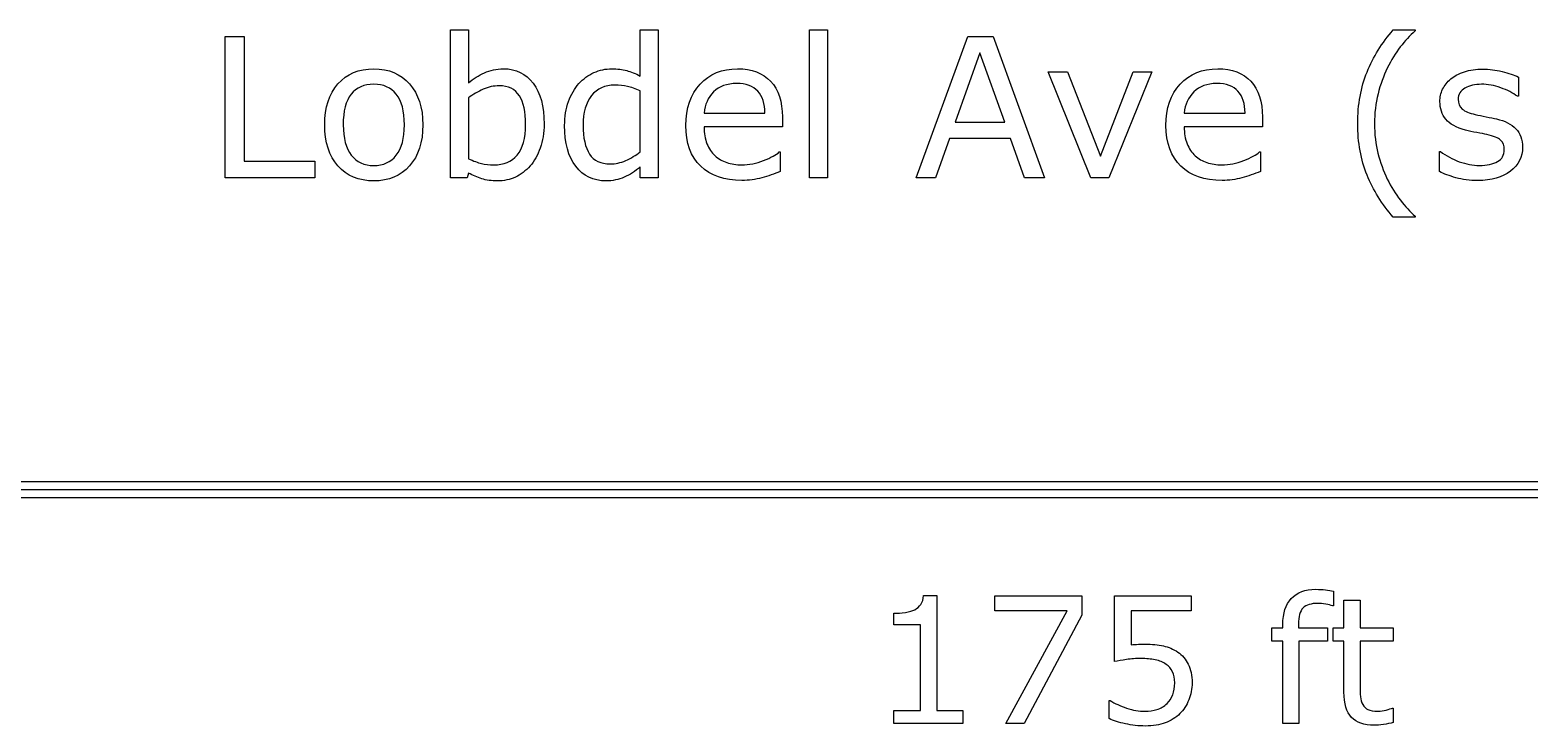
# Model space of a CAD drawing. Extents: x -13 to 750, y 12 to 2314.
# Drawn here: x 99.4 to 176.3, y 1801.8 to 1837.5 of the extents above; entities that cross this region are included whole.
import ezdxf

# ---------------------------------------------------------------- set-up
doc = ezdxf.new("R2010")
doc.units = 0
doc.layers.get('0').update_dxf_attribs({"linetype": 'CONTINUOUS'})

msp = doc.modelspace()

# ---------------------------------------------------------------- linework, layer by layer
at = {"color": 7}
for points in [[(113.99316, 1829.89), (109.39355, 1829.89), (109.39355, 1837.16051), (110.36035, 1837.16051), (110.36035, 1830.74938), (113.99316, 1830.74938)], [(140.30176, 1829.89), (139.38379, 1829.89), (139.38379, 1837.48766), (140.30176, 1837.48766)], [(151.43945, 1829.89), (150.40918, 1829.89), (149.69629, 1831.91637), (146.55176, 1831.91637), (145.83887, 1829.89), (144.85742, 1829.89), (147.50391, 1837.16051), (148.79297, 1837.16051)], [(149.39844, 1832.74645), (148.12402, 1836.31578), (146.84473, 1832.74645)], [(156.94238, 1835.3441), (154.73535, 1829.89), (153.8125, 1829.89), (151.62012, 1835.3441), (152.61621, 1835.3441), (154.30566, 1831.00328), (155.98047, 1835.3441)], [(118.58789, 1832.61461)], [(119.53516, 1832.61461)], [(124.80859, 1832.63407)], [(125.75586, 1832.65855)], [(130.69238, 1831.23279)], [(175.96582, 1831.46227)], [(44, 1814.29039), (44, 1813.48961), (268, 1813.48961), (268, 1814.29039)], [(153.35669, 1807.45348), (150.39478, 1801.89), (149.45435, 1801.89), (152.60522, 1807.66441), (148.87866, 1807.66441), (148.87866, 1808.43346), (153.35669, 1808.43346)]]:
    msp.add_lwpolyline(points, close=True, dxfattribs=at)
for points in [[(121.87402, 1830.14387), (121.81543, 1829.89), (120.95605, 1829.89), (120.95605, 1837.48766), (121.87402, 1837.48766), (121.87402, 1834.77281)], [(130.69238, 1835.12435), (130.69238, 1837.48763), (131.61035, 1837.48763), (131.61035, 1829.89)], [(169.33008, 1837.48766), (170.44824, 1837.48766), (170.44824, 1837.43886)], [(175.75095, 1835.06578), (175.75095, 1834.08434), (175.70215, 1834.08434)], [(121.87402, 1834.0013), (121.87402, 1830.8763)], [(130.69238, 1831.23277), (130.69238, 1834.36266)], [(133.96387, 1833.22496), (137.08887, 1833.22496)], [(158.60254, 1833.22496), (161.72754, 1833.22496)], [(137.98242, 1832.52184), (133.96387, 1832.52184)], [(137.98239, 1833.01988), (137.98242, 1832.52184)], [(162.62109, 1832.52184), (158.60254, 1832.52184)], [(162.62106, 1833.01988), (162.62109, 1832.52184)], [(137.82617, 1831.22301), (137.87497, 1831.22301), (137.87497, 1830.22203)], [(162.46484, 1831.22301), (162.51364, 1831.22301), (162.51364, 1830.22203)], [(171.70312, 1830.21715), (171.70312, 1831.24742), (171.75192, 1831.24742)], [(131.61035, 1829.89), (130.69238, 1829.89), (130.69238, 1830.46129)], [(170.44824, 1827.87828), (169.33008, 1827.87828)], [(170.44824, 1827.92714), (170.44824, 1827.87828)], [(44, 1813.89), (268, 1813.89)], [(166.26348, 1808.68394), (166.26343, 1807.92809)], [(145.22681, 1808.45539), (145.90796, 1808.45539), (145.90796, 1802.55793), (147.2439, 1802.55793), (147.2439, 1801.89)], [(155.02659, 1805.06288), (155.02659, 1808.43349), (158.96409, 1808.43349), (158.96409, 1807.66444), (155.87474, 1807.66444), (155.87474, 1805.92421)], [(166.26343, 1807.92809), (166.21953, 1807.92809)], [(166.80396, 1803.49405), (166.80396, 1806.10441), (166.24585, 1806.10441), (166.24585, 1806.79874), (166.80396, 1806.79874), (166.80396, 1808.20939), (167.63013, 1808.20939), (167.63013, 1806.79874), (169.33521, 1806.79874), (169.33521, 1806.10441), (167.63013, 1806.10441), (167.63013, 1803.86759)], [(147.2439, 1801.89), (143.7019, 1801.89), (143.7019, 1802.55797), (145.06421, 1802.55797), (145.06421, 1806.94371), (143.7019, 1806.94371), (143.7019, 1807.54137)], [(164.46611, 1806.96564), (164.46611, 1806.79865), (165.95586, 1806.79865), (165.95586, 1806.10432), (164.49248, 1806.10432), (164.49248, 1801.89), (163.66631, 1801.89), (163.66631, 1806.10436), (163.1082, 1806.10436), (163.1082, 1806.79869), (163.66631, 1806.79869), (163.66631, 1806.96129)], [(159.00804, 1803.96887), (159.00806, 1803.96861)], [(154.74536, 1802.13609), (154.74536, 1803.06334), (154.80686, 1803.06334)], [(169.29128, 1802.67664), (169.33518, 1802.67664), (169.33521, 1801.93395)]]:
    msp.add_lwpolyline(points, dxfattribs=at)
for points in [[(167.9873, 1835.32457), (168.306313, 1836.105823), (168.753907, 1836.826853), (169.33008, 1837.48766)], [(170.44824, 1837.43886), (170.184567, 1837.201227), (169.93229, 1836.92616), (169.69141, 1836.61366)], [(169.69141, 1836.61366), (169.453777, 1836.30442), (169.23242, 1835.943093), (169.02734, 1835.52968)], [(115.17969, 1834.7191), (115.635417, 1835.23668), (116.249023, 1835.49547), (117.02051, 1835.49547)], [(117.02051, 1835.49547), (117.785483, 1835.49547), (118.395833, 1835.23668), (118.85156, 1834.7191)], [(122.69434, 1835.29039), (122.984053, 1835.42711), (123.309573, 1835.49547), (123.6709, 1835.49547)], [(123.6709, 1835.49547), (124.315433, 1835.49547), (124.823247, 1835.248073), (125.19434, 1834.75328)], [(128.31445, 1835.30016), (128.610677, 1835.430367), (128.916667, 1835.49547), (129.23242, 1835.49547)], [(129.23242, 1835.49547), (129.51888, 1835.49547), (129.772787, 1835.464537), (129.99414, 1835.40267)], [(129.99414, 1835.40267), (130.215493, 1835.34407), (130.44824, 1835.251297), (130.69238, 1835.12435)], [(133.75876, 1834.70934), (134.24704, 1835.233427), (134.888317, 1835.49547), (135.68259, 1835.49547)], [(135.68259, 1835.49547), (136.418263, 1835.49547), (136.98467, 1835.280627), (137.38181, 1834.85094)], [(158.39743, 1834.70934), (158.88571, 1835.233427), (159.526987, 1835.49547), (160.32126, 1835.49547)], [(160.32126, 1835.49547), (161.056933, 1835.49547), (161.62334, 1835.280627), (162.02048, 1834.85094)], [(169.02734, 1835.52968), (168.832027, 1835.129287), (168.672523, 1834.688207), (168.54883, 1834.20644)], [(172.98239, 1835.33922), (173.265597, 1835.430367), (173.581353, 1835.47594), (173.92966, 1835.47594)], [(173.92966, 1835.47594), (174.25518, 1835.47594), (174.583957, 1835.43525), (174.91599, 1835.35387)], [(114.50098, 1832.61461), (114.50098, 1833.503283), (114.727217, 1834.20478), (115.17969, 1834.7191)], [(117.02051, 1834.70445), (116.522463, 1834.70445), (116.135093, 1834.531927), (115.8584, 1834.18688)], [(118.17285, 1834.18688), (117.896157, 1834.531927), (117.512043, 1834.70445), (117.02051, 1834.70445)], [(118.85156, 1834.7191), (119.307293, 1834.20478), (119.53516, 1833.503283), (119.53516, 1832.61461)], [(121.87402, 1834.77281), (122.131187, 1834.984403), (122.404627, 1835.15693), (122.69434, 1835.29039)], [(125.19434, 1834.75328), (125.568687, 1834.258487), (125.75586, 1833.560243), (125.75586, 1832.65855)], [(127.00586, 1833.8109), (127.13932, 1834.172227), (127.318357, 1834.479843), (127.54297, 1834.73375)], [(127.54297, 1834.73375), (127.764323, 1834.981143), (128.021483, 1835.169947), (128.31445, 1835.30016)], [(129.38867, 1834.65565), (128.87435, 1834.65565), (128.47396, 1834.476613), (128.1875, 1834.11854)], [(130.02832, 1834.59215), (129.833007, 1834.634483), (129.61979, 1834.65565), (129.38867, 1834.65565)], [(133.03122, 1832.58531), (133.03122, 1833.477237), (133.273733, 1834.185247), (133.75876, 1834.70934)], [(135.63379, 1834.73863), (135.14225, 1834.73863), (134.749997, 1834.593773), (134.45703, 1834.30406)], [(136.72266, 1834.34313), (136.485027, 1834.606797), (136.12207, 1834.73863), (135.63379, 1834.73863)], [(137.38181, 1834.85094), (137.782197, 1834.421253), (137.98239, 1833.8109), (137.98239, 1833.01988)], [(157.66989, 1832.58531), (157.66989, 1833.477237), (157.912403, 1834.185247), (158.39743, 1834.70934)], [(160.27246, 1834.73863), (159.780927, 1834.73863), (159.388673, 1834.593773), (159.0957, 1834.30406)], [(161.36133, 1834.34313), (161.123697, 1834.606797), (160.76074, 1834.73863), (160.27246, 1834.73863)], [(162.02048, 1834.85094), (162.420867, 1834.421253), (162.62106, 1833.8109), (162.62106, 1833.01988)], [(167.50879, 1832.68297), (167.50879, 1833.66279), (167.668293, 1834.543323), (167.9873, 1835.32457)], [(171.86423, 1834.44566), (171.95863, 1834.644233), (172.10023, 1834.821643), (172.28903, 1834.97789)], [(172.28903, 1834.97789), (172.471323, 1835.130883), (172.702443, 1835.251327), (172.98239, 1835.33922)], [(173.86133, 1834.69957), (173.526043, 1834.69957), (173.24284, 1834.634467), (173.01172, 1834.50426)], [(174.84766, 1834.51891), (174.512373, 1834.63935), (174.183597, 1834.69957), (173.86133, 1834.69957)], [(174.91599, 1835.35387), (175.251277, 1835.275743), (175.529597, 1835.179713), (175.75095, 1835.06578)], [(115.8584, 1834.18688), (115.58496, 1833.84508), (115.44824, 1833.32099), (115.44824, 1832.61461)], [(118.58789, 1832.61461), (118.58789, 1833.32099), (118.449543, 1833.84508), (118.17285, 1834.18688)], [(122.63574, 1834.44563), (122.362307, 1834.331703), (122.1084, 1834.183593), (121.87402, 1834.0013)], [(123.44629, 1834.62142), (123.179363, 1834.62142), (122.90918, 1834.562823), (122.63574, 1834.44563)], [(124.48633, 1834.1136), (124.271483, 1834.452147), (123.924803, 1834.62142), (123.44629, 1834.62142)], [(124.80859, 1832.63411), (124.80859, 1833.28515), (124.70117, 1833.778313), (124.48633, 1834.1136)], [(128.1875, 1834.11854), (127.90104, 1833.760467), (127.75781, 1833.252653), (127.75781, 1832.5951)], [(130.69238, 1834.36266), (130.444987, 1834.473333), (130.223633, 1834.54983), (130.02832, 1834.59215)], [(134.45703, 1834.30406), (134.167317, 1834.014347), (134.00293, 1833.654647), (133.96387, 1833.22496)], [(137.08887, 1833.22496), (137.085537, 1833.706733), (136.963467, 1834.079457), (136.72266, 1834.34313)], [(159.0957, 1834.30406), (158.805987, 1834.014347), (158.6416, 1833.654647), (158.60254, 1833.22496)], [(161.72754, 1833.22496), (161.724207, 1833.706733), (161.602137, 1834.079457), (161.36133, 1834.34313)], [(168.54883, 1834.20644), (168.428383, 1833.724667), (168.36816, 1833.216853), (168.36816, 1832.683)], [(171.72751, 1833.8109), (171.72751, 1834.035507), (171.773083, 1834.247093), (171.86423, 1834.44566)], [(173.01172, 1834.50426), (172.7806, 1834.377307), (172.66504, 1834.186877), (172.66504, 1833.93297)], [(172.66504, 1833.93297), (172.66504, 1833.708357), (172.735027, 1833.539087), (172.875, 1833.42516)], [(175.70215, 1834.08434), (175.467777, 1834.256867), (175.182947, 1834.401723), (174.84766, 1834.51891)], [(126.81055, 1832.57555), (126.81055, 1833.03779), (126.875653, 1833.449573), (127.00586, 1833.8109)], [(172.02536, 1832.9027), (171.826793, 1833.150093), (171.72751, 1833.452827), (171.72751, 1833.8109)], [(172.875, 1833.42516), (173.01172, 1833.311227), (173.233073, 1833.218453), (173.53906, 1833.14684)], [(173.53906, 1833.14684), (173.708333, 1833.107773), (173.897137, 1833.06871), (174.10547, 1833.02965)], [(115.17969, 1830.51012), (114.727217, 1831.02444), (114.50098, 1831.725937), (114.50098, 1832.61461)], [(115.44824, 1832.61461), (115.44824, 1831.931017), (115.586587, 1831.41181), (115.86328, 1831.05699)], [(118.16797, 1831.05211), (118.447917, 1831.40367), (118.58789, 1831.924503), (118.58789, 1832.61461)], [(119.53516, 1832.61461), (119.53516, 1831.725937), (119.307293, 1831.02444), (118.85156, 1830.51012)], [(124.37402, 1831.06181), (124.663733, 1831.39709), (124.80859, 1831.921177), (124.80859, 1832.63407)], [(125.75586, 1832.65851), (125.75586, 1832.202783), (125.690757, 1831.79263), (125.56055, 1831.42805)], [(127.38184, 1830.49059), (127.00098, 1830.99189), (126.81055, 1831.686877), (126.81055, 1832.57555)], [(127.75781, 1832.5951), (127.75781, 1831.947313), (127.868487, 1831.45415), (128.08984, 1831.11561)], [(133.79294, 1830.49547), (133.285127, 1830.987003), (133.03122, 1831.683617), (133.03122, 1832.58531)], [(133.96387, 1832.52184), (133.96387, 1832.186553), (134.014323, 1831.893583), (134.11523, 1831.64293)], [(158.43161, 1830.49547), (157.923797, 1830.987003), (157.66989, 1831.683617), (157.66989, 1832.58531)], [(158.60254, 1832.52184), (158.60254, 1832.186553), (158.652997, 1831.893583), (158.75391, 1831.64293)], [(167.9873, 1830.04137), (167.668293, 1830.822617), (167.50879, 1831.70315), (167.50879, 1832.68297)], [(168.36816, 1832.683), (168.36816, 1832.12636), (168.426757, 1831.61692), (168.54395, 1831.15468)], [(173.04587, 1832.34605), (172.56735, 1832.473003), (172.22718, 1832.658553), (172.02536, 1832.9027)], [(173.61716, 1832.2191), (173.408827, 1832.258167), (173.218397, 1832.300483), (173.04587, 1832.34605)], [(174.10547, 1833.02965), (174.317057, 1832.990583), (174.492837, 1832.954777), (174.63281, 1832.92223)], [(174.63281, 1832.92223), (175.059243, 1832.82457), (175.38802, 1832.656927), (175.61914, 1832.4193)], [(175.61914, 1832.4193), (175.85026, 1832.178413), (175.96582, 1831.859403), (175.96582, 1831.46227)], [(134.11523, 1831.64293), (134.216143, 1831.395537), (134.35449, 1831.192087), (134.53027, 1831.03258)], [(158.75391, 1831.64293), (158.854817, 1831.395537), (158.993163, 1831.192087), (159.16895, 1831.03258)], [(174.12985, 1832.11656), (173.999643, 1832.145827), (173.828747, 1832.180007), (173.61716, 1832.2191)], [(174.84274, 1831.83336), (174.719047, 1831.94404), (174.481417, 1832.03844), (174.12985, 1832.11656)], [(175.02829, 1831.34508), (175.02829, 1831.55992), (174.96644, 1831.72268), (174.84274, 1831.83336)], [(115.86328, 1831.05699), (116.139973, 1830.70543), (116.525717, 1830.52965), (117.02051, 1830.52965)], [(117.02051, 1830.52965), (117.50879, 1830.52965), (117.891277, 1830.703803), (118.16797, 1831.05211)], [(121.87402, 1830.8763), (122.13444, 1830.759113), (122.357423, 1830.677733), (122.54297, 1830.63216)], [(123.18262, 1830.56376), (123.690433, 1830.56376), (124.087567, 1830.729777), (124.37402, 1831.06181)], [(125.56055, 1831.42805), (125.433597, 1831.063463), (125.26107, 1830.757473), (125.04297, 1830.51008)], [(128.08984, 1831.11561), (128.311193, 1830.780323), (128.666013, 1830.61268), (129.1543, 1830.61268)], [(129.1543, 1830.61268), (129.414713, 1830.61268), (129.678383, 1830.669643), (129.94531, 1830.78357)], [(129.94531, 1830.78357), (130.212237, 1830.900763), (130.46126, 1831.050503), (130.69238, 1831.23279)], [(134.53027, 1831.03258), (134.699543, 1830.876327), (134.89974, 1830.75914), (135.13086, 1830.68102)], [(135.90234, 1830.56383), (136.273433, 1830.56383), (136.646157, 1830.63707), (137.02051, 1830.78355)], [(137.02051, 1830.78355), (137.39811, 1830.93329), (137.666663, 1831.079777), (137.82617, 1831.22301)], [(159.16895, 1831.03258), (159.338217, 1830.876327), (159.53841, 1830.75914), (159.76953, 1830.68102)], [(160.54102, 1830.56383), (160.912113, 1830.56383), (161.284833, 1830.63707), (161.65918, 1830.78355)], [(161.65918, 1830.78355), (162.036787, 1830.93329), (162.30534, 1831.079777), (162.46484, 1831.22301)], [(168.54395, 1831.15468), (168.66439, 1830.69244), (168.82552, 1830.252987), (169.02734, 1829.83632)], [(171.75192, 1831.24742), (172.041633, 1831.02932), (172.3639, 1830.855167), (172.71872, 1830.72496)], [(174.68649, 1830.72984), (174.914357, 1830.860053), (175.02829, 1831.065133), (175.02829, 1831.34508)], [(175.96582, 1831.46227), (175.96582, 1830.964223), (175.759113, 1830.555693), (175.3457, 1830.23668)], [(117.02051, 1829.73863), (116.249023, 1829.73863), (115.635417, 1829.995793), (115.17969, 1830.51012)], [(118.85156, 1830.51012), (118.395833, 1829.995793), (117.785483, 1829.73863), (117.02051, 1829.73863)], [(122.55762, 1829.8509), (122.3265, 1829.922513), (122.098633, 1830.02017), (121.87402, 1830.14387)], [(122.54297, 1830.63216), (122.73177, 1830.58656), (122.944987, 1830.56376), (123.18262, 1830.56376)], [(125.04297, 1830.51008), (124.81185, 1830.25292), (124.557943, 1830.059233), (124.28125, 1829.92902)], [(128.93457, 1829.73863), (128.28353, 1829.73863), (127.765953, 1829.989283), (127.38184, 1830.49059)], [(130.69238, 1830.46129), (130.428707, 1830.233423), (130.153643, 1830.056013), (129.86719, 1829.92906)], [(135.91208, 1829.76305), (135.007133, 1829.76305), (134.300753, 1830.00719), (133.79294, 1830.49547)], [(135.13086, 1830.68102), (135.365233, 1830.602893), (135.622393, 1830.56383), (135.90234, 1830.56383)], [(137.87497, 1830.22203), (137.565723, 1830.091823), (137.249967, 1829.982773), (136.9277, 1829.89488)], [(160.55075, 1829.76305), (159.645803, 1829.76305), (158.939423, 1830.00719), (158.43161, 1830.49547)], [(159.76953, 1830.68102), (160.003903, 1830.602893), (160.261067, 1830.56383), (160.54102, 1830.56383)], [(162.51364, 1830.22203), (162.204393, 1830.091823), (161.88864, 1829.982773), (161.56638, 1829.89488)], [(169.33008, 1827.87828), (168.753907, 1828.539087), (168.306313, 1829.260117), (167.9873, 1830.04137)], [(172.54785, 1829.89977), (172.212563, 1829.997423), (171.930987, 1830.103217), (171.70312, 1830.21715)], [(172.71872, 1830.72496), (173.07354, 1830.598007), (173.41371, 1830.53453), (173.73923, 1830.53453)], [(175.3457, 1830.23668), (174.935547, 1829.917667), (174.374023, 1829.75816), (173.66113, 1829.75816)], [(173.73923, 1830.53453), (174.142877, 1830.53453), (174.45863, 1830.599633), (174.68649, 1830.72984)], [(123.36816, 1829.73859), (123.05892, 1829.73859), (122.78874, 1829.776027), (122.55762, 1829.8509)], [(124.28125, 1829.92902), (124.004557, 1829.802067), (123.700193, 1829.73859), (123.36816, 1829.73859)], [(129.86719, 1829.92906), (129.58073, 1829.802107), (129.269857, 1829.73863), (128.93457, 1829.73863)], [(136.9277, 1829.89488), (136.60544, 1829.806993), (136.2669, 1829.76305), (135.91208, 1829.76305)], [(161.56638, 1829.89488), (161.244113, 1829.806993), (160.90557, 1829.76305), (160.55075, 1829.76305)], [(169.02734, 1829.83632), (169.222653, 1829.435927), (169.445637, 1829.074597), (169.69629, 1828.75233)], [(173.66113, 1829.75816), (173.257483, 1829.75816), (172.88639, 1829.805363), (172.54785, 1829.89977)], [(169.69629, 1828.75233), (169.946943, 1828.42681), (170.197593, 1828.151747), (170.44824, 1827.92714)], [(164.10137, 1808.30162), (164.39141, 1808.6151), (164.810353, 1808.77184), (165.3582, 1808.77184)], [(165.3582, 1808.77184), (165.542773, 1808.77184), (165.708303, 1808.76304), (165.85479, 1808.74544)], [(165.85479, 1808.74544), (166.004203, 1808.72784), (166.140433, 1808.70734), (166.26348, 1808.68394)], [(144.29517, 1807.58527), (144.506103, 1807.61747), (144.66577, 1807.66288), (144.77417, 1807.7215)], [(144.77417, 1807.7215), (144.908937, 1807.794747), (145.014407, 1807.887033), (145.09058, 1807.99836)], [(145.09058, 1807.99836), (145.16968, 1808.11262), (145.21509, 1808.264963), (145.22681, 1808.45539)], [(163.66631, 1806.96129), (163.66631, 1807.544297), (163.81133, 1807.991073), (164.10137, 1808.30162)], [(164.70342, 1807.81379), (164.545213, 1807.658517), (164.46611, 1807.3758), (164.46611, 1806.96564)], [(165.47686, 1808.05109), (165.122367, 1808.05109), (164.864553, 1807.97199), (164.70342, 1807.81379)], [(165.86358, 1808.00719), (165.717093, 1808.036457), (165.588187, 1808.05109), (165.47686, 1808.05109)], [(166.21953, 1807.92809), (166.12871, 1807.954423), (166.01006, 1807.98079), (165.86358, 1808.00719)], [(143.7019, 1807.54137), (143.886473, 1807.54137), (144.08423, 1807.556003), (144.29517, 1807.58527)], [(155.87474, 1805.92421), (156.000713, 1805.935943), (156.129617, 1805.944743), (156.26145, 1805.95061)], [(156.26145, 1805.95061), (156.39329, 1805.95661), (156.50755, 1805.95961), (156.60423, 1805.95961)], [(156.60423, 1805.95961), (156.958723, 1805.95961), (157.26927, 1805.928843), (157.53587, 1805.86731)], [(157.53587, 1805.86731), (157.80247, 1805.80871), (158.0471, 1805.70324), (158.26976, 1805.5509)], [(158.26976, 1805.5509), (158.504133, 1805.389773), (158.685773, 1805.181767), (158.81468, 1804.92688)], [(155.64183, 1805.16835), (155.404523, 1805.133217), (155.199443, 1805.09806), (155.02659, 1805.06288)], [(156.3889, 1805.22105), (156.131087, 1805.22105), (155.882063, 1805.203483), (155.64183, 1805.16835)], [(157.11839, 1805.15075), (156.90159, 1805.197617), (156.658427, 1805.22105), (156.3889, 1805.22105)], [(157.67649, 1804.91784), (157.52415, 1805.029167), (157.338117, 1805.106803), (157.11839, 1805.15075)], [(157.99729, 1804.54431), (157.921123, 1804.699583), (157.81419, 1804.824093), (157.67649, 1804.91784)], [(158.81468, 1804.92688), (158.943587, 1804.672), (159.00804, 1804.352663), (159.00804, 1803.96887)], [(158.11595, 1803.97302), (158.11595, 1804.198607), (158.076397, 1804.389037), (157.99729, 1804.54431)], [(158.01487, 1803.36218), (158.082257, 1803.53796), (158.11595, 1803.741573), (158.11595, 1803.97302)], [(159.00806, 1803.96861), (159.00806, 1803.663923), (158.952393, 1803.37242), (158.84106, 1803.0941)], [(167.63013, 1803.86759), (167.63013, 1803.609777), (167.635997, 1803.407627), (167.64773, 1803.26114)], [(157.72483, 1802.90954), (157.853737, 1803.03552), (157.950417, 1803.1864), (158.01487, 1803.36218)], [(158.84106, 1803.0941), (158.729733, 1802.81578), (158.57739, 1802.581407), (158.38403, 1802.39098)], [(167.19507, 1802.19767), (166.93433, 1802.467197), (166.80396, 1802.899323), (166.80396, 1803.49405)], [(167.64773, 1803.26114), (167.659463, 1803.117587), (167.700477, 1802.982823), (167.77077, 1802.85685)], [(154.80686, 1803.06334), (155.0471, 1802.910993), (155.32835, 1802.780623), (155.65061, 1802.67223)], [(155.65061, 1802.67223), (155.972877, 1802.566757), (156.289283, 1802.51402), (156.59983, 1802.51402)], [(156.59983, 1802.51402), (156.807843, 1802.51402), (157.008527, 1802.54332), (157.20188, 1802.60192)], [(157.20188, 1802.60192), (157.398173, 1802.66052), (157.57249, 1802.76306), (157.72483, 1802.90954)], [(158.38403, 1802.39098), (158.173097, 1802.1859), (157.921143, 1802.027697), (157.62817, 1801.91637)], [(167.77077, 1802.85685), (167.835237, 1802.739663), (167.923127, 1802.653237), (168.03444, 1802.59757)], [(168.03444, 1802.59757), (168.1487, 1802.544837), (168.321553, 1802.51847), (168.553, 1802.51847)], [(168.553, 1802.51847), (168.687767, 1802.51847), (168.82839, 1802.537503), (168.97487, 1802.57557)], [(168.97487, 1802.57557), (169.121357, 1802.61657), (169.226827, 1802.65026), (169.29128, 1802.67664)], [(155.58472, 1801.86803), (155.25366, 1801.94127), (154.973873, 1802.030623), (154.74536, 1802.13609)], [(156.61743, 1801.75377), (156.26001, 1801.75377), (155.915773, 1801.791857), (155.58472, 1801.86803)], [(157.62817, 1801.91637), (157.338137, 1801.80797), (157.001223, 1801.75377), (156.61743, 1801.75377)], [(168.33765, 1801.79337), (167.83667, 1801.79337), (167.45581, 1801.928137), (167.19507, 1802.19767)], [(168.82544, 1801.83287), (168.6438, 1801.806537), (168.481203, 1801.79337), (168.33765, 1801.79337)], [(169.33521, 1801.93395), (169.17993, 1801.89295), (169.010007, 1801.859257), (168.82544, 1801.83287)]]:
    msp.add_open_spline(points, degree=3, dxfattribs=at)

doc.saveas('drawing.dxf')
